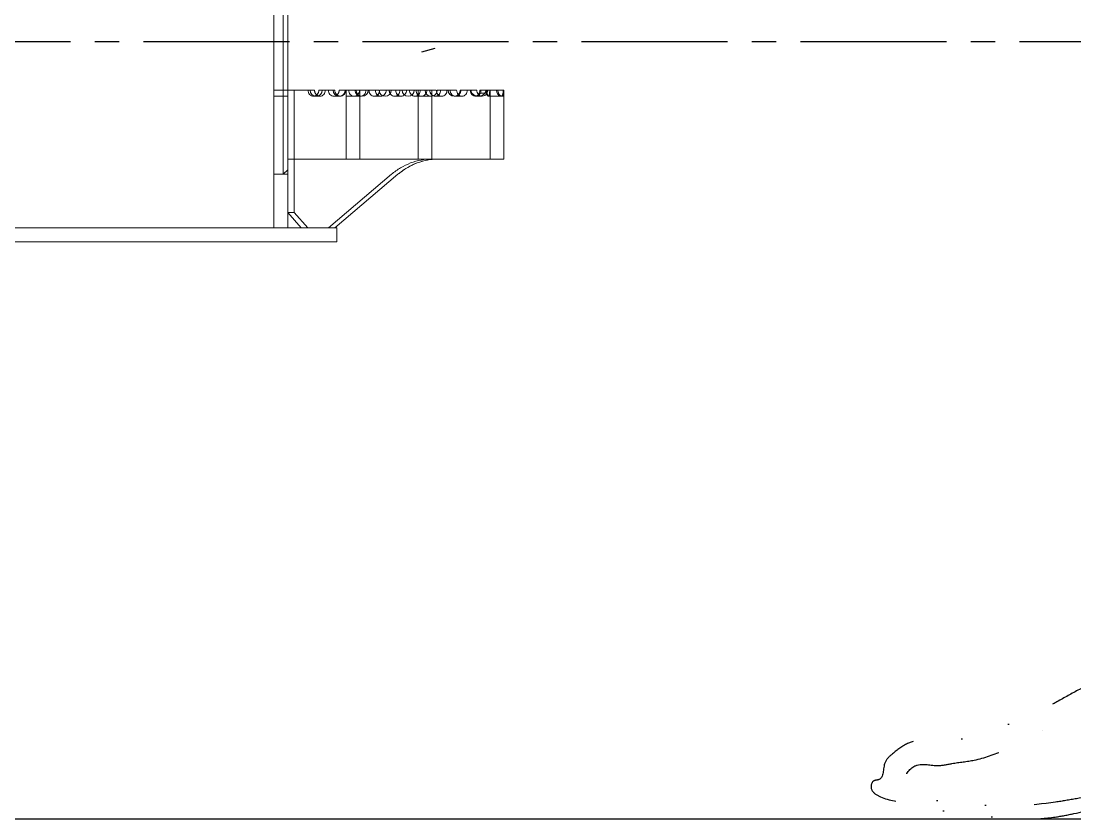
# Model space of a CAD drawing. Header units: millimetres. Extents: x -7970 to 6845, y -11075 to 1978.
# Drawn here: x 3670 to 4357, y -10860 to -10339 of the extents above; entities that cross this region are included whole.
import ezdxf

# ---------------------------------------------------------------- set-up
doc = ezdxf.new("R2010")
doc.units = ezdxf.units.MM
doc.header["$LTSCALE"] = 5
doc.linetypes.add('CENTER2', pattern=[28.575, 19.05, -3.175, 3.175, -3.175])
doc.linetypes.add('DIVIDE', pattern=[31.75, 12.7, -6.35, 0, -6.35, 0, -6.35])
doc.layers.add('Layer0016', color=7, linetype='Continuous')
doc.layers.add('Layer0021', color=7, linetype='Continuous')

# ---------------------------------------------------------------- blocks, each defined once
blk = doc.blocks.new('DC_GROUP_ＤＸＦ２５_207')
at = {"layer": 'Layer0016', "color": 7, "linetype": 'DIVIDE', "lineweight": 25}
for points, knots in [([(4389.8, -10386.31), (4387.83, -10383.1), (4383.54, -10375.32), (4376.59, -10358.74), (4370.21, -10330.57), (4361.79, -10285), (4352.74, -10220.8), (4344.62, -10154.84), (4343.52, -10099.85), (4340.6, -10064.29), (4342.36, -10034.31), (4341.21, -10004.99), (4344.13, -9975.18), (4347.24, -9948.27), (4350.17, -9921.97), (4357.65, -9895), (4367.65, -9869.24), (4381.49, -9852.66), (4392.3, -9842.61), (4403.42, -9836.71), (4415.81, -9833.26), (4427.69, -9834.86), (4435.94, -9838.2), (4440.25, -9840.23), (4442.11, -9841.2)], [0, 0, 0, 0, 11.289141, 26.624981, 53.741447, 97.659264, 165.7305, 248.216462, 296.738336, 330.702274, 355.072983, 386.691137, 418.587052, 444.745573, 468.050844, 497.806237, 528.617985, 549.891825, 562.016757, 572.653678, 587.404401, 599.769513, 607.797651, 614.067108, 614.067108, 614.067108, 614.067108]), ([(4399.15, -10756.25), (4393.64, -10759.13), (4380.76, -10765.87), (4362.34, -10774.01), (4347.08, -10782.75), (4334.22, -10789.72), (4318.02, -10796.87), (4301.67, -10802.75), (4282.4, -10808.73), (4269.06, -10808.97), (4256.04, -10808.35), (4247.05, -10810.39), (4239.32, -10816.58), (4231.18, -10823.32), (4232.94, -10834.92), (4224.79, -10834.61), (4223.26, -10841.39), (4232.78, -10847.97), (4246.25, -10848.66), (4261.79, -10853.75), (4278.91, -10855.61), (4299.82, -10858.54), (4322.47, -10860.45), (4342.08, -10859.51), (4361.27, -10855.56), (4382.59, -10851.05), (4403.88, -10851.98), (4421.36, -10846.07), (4426, -10852.17), (4426.87, -10853.65)], [0, 0, 0, 0, 18.658326, 43.601706, 60.325306, 71.395684, 87.45196, 113.393835, 123.521029, 147.848433, 152.698524, 162.69695, 174.537312, 182.113248, 193.923783, 197.454463, 202.518166, 209.377061, 228.317071, 243.257724, 257.936572, 279.89587, 306.610567, 326.064899, 338.429969, 365.542441, 389.913319, 405.925668, 411.081222, 411.081222, 411.081222, 411.081222]), ([(4489.8, -10781.77), (4491.44, -10786.2), (4494.59, -10797.05), (4495.76, -10815.21), (4494.8, -10830.31), (4489.83, -10842.13), (4476.91, -10844.83), (4465.87, -10848.16), (4451.14, -10846.11), (4439.51, -10844), (4423.73, -10839.68), (4406.36, -10837.67), (4383.91, -10843.27), (4362.76, -10845.93), (4333.11, -10851.28), (4302.93, -10852.65), (4272.72, -10847.69), (4253.76, -10847.6), (4243.26, -10835.54), (4252.74, -10821.89), (4265.81, -10826.37), (4278.49, -10823.29), (4293.58, -10822.08), (4313.26, -10814.56), (4331.1, -10805.88), (4346.78, -10795.65), (4359.77, -10787.66), (4372.97, -10780.19), (4384.22, -10773.42), (4395.68, -10767.57), (4406.67, -10761.44), (4420.03, -10757.98), (4431.4, -10755.81), (4444.42, -10754.52), (4452.57, -10755.23), (4457.35, -10756.1)], [0, 0, 0, 0, 14.178196, 33.675045, 54.188896, 59.611246, 70.248171, 89.942812, 94.81711, 114.511877, 125.453992, 143.94119, 166.108485, 194.175677, 207.970426, 256.530906, 283.315976, 300.627056, 311.395798, 323.374325, 337.932429, 347.741092, 362.49179, 383.045675, 410.378264, 421.94738, 439.169913, 456.138032, 467.450194, 478.520356, 494.787818, 504.914802, 519.75292, 529.50122, 544.083569, 544.083569, 544.083569, 544.083569])]:
    blk.add_open_spline(points, degree=3, knots=knots, dxfattribs=at)

msp = doc.modelspace()

# ---------------------------------------------------------------- linework, layer by layer
at = {"layer": 'Layer0016', "color": 7, "linetype": 'CENTER2', "lineweight": 25}
msp.add_line((6845.062, -10352.97), (-3333.705, -10352.97), dxfattribs=at)
at = {"layer": 'Layer0016', "color": 3, "linetype": 'Continuous', "lineweight": 25}
for p, q in [((3939.646, -10357.39), (3930.946, -10359.693)), ((-3318.645, -10859.97), (6845.062, -10859.97))]:
    msp.add_line(p, q, dxfattribs=at)
at = {"layer": 'Layer0021', "color": 7, "linetype": 'Continuous', "lineweight": 18}
for p, q in [((3834.617, -10474.47), (3834.617, -10126.742)), ((3840.617, -10126.742), (3840.617, -10439.47)), ((3843.617, -10474.47), (3843.617, -10122.47)), ((3843.617, -10384.47), (3834.617, -10384.47)), ((3843.617, -10388.47), (3834.617, -10388.47)), ((3843.617, -10384.47), (3858.163, -10384.47)), ((3847.852, -10464.47), (3847.852, -10384.47)), ((3861.088, -10384.47), (3858.163, -10384.47)), ((3864.617, -10388.47), (3860.382, -10388.47)), ((3866.163, -10384.47), (3863.911, -10384.47)), ((3866.163, -10384.47), (3873.163, -10384.47)), ((3874.323, -10384.47), (3873.163, -10384.47)), ((3877.852, -10388.47), (3873.617, -10388.47)), ((3881.163, -10384.47), (3877.147, -10384.47)), ((3881.163, -10384.47), (3888.163, -10384.47)), ((3881.617, -10384.47), (3881.617, -10429.47)), ((3891.088, -10388.47), (3881.617, -10388.47)), ((3888.163, -10384.47), (3896.163, -10384.47)), ((3890.617, -10384.47), (3890.617, -10388.099)), ((3890.617, -10388.099), (3890.617, -10429.47)), ((3896.163, -10384.47), (3903.163, -10384.47)), ((3904.323, -10388.47), (3900.088, -10388.47)), ((3911.163, -10384.47), (3903.617, -10384.47)), ((3911.163, -10384.47), (3918.163, -10384.47)), ((3917.558, -10388.47), (3913.323, -10388.47)), ((3926.163, -10384.47), (3918.163, -10384.47)), ((3926.163, -10384.47), (3933.163, -10384.47)), ((3937.617, -10388.47), (3926.558, -10388.47)), ((3928.617, -10384.47), (3928.617, -10429.47)), ((3933.163, -10384.47), (3940.499, -10384.47)), ((3937.617, -10384.47), (3937.617, -10388.409)), ((3937.617, -10388.409), (3937.617, -10429.47)), ((3944.029, -10388.47), (3939.794, -10388.47)), ((3941.163, -10384.47), (3948.163, -10384.47)), ((3953.735, -10384.47), (3948.163, -10384.47)), ((3957.264, -10388.47), (3953.029, -10388.47)), ((3956.163, -10384.47), (3963.163, -10384.47)), ((3966.97, -10384.47), (3963.163, -10384.47)), ((3966.182, -10388.468), (3968.106, -10388.468)), ((3970.499, -10388.47), (3966.264, -10388.47)), ((3972.891, -10384.47), (3968.916, -10384.47)), ((3973.5, -10386.577), (3969.264, -10386.577)), ((3972.891, -10384.47), (3979.825, -10384.47)), ((3974.44, -10388.47), (3984.617, -10388.47)), ((3975.617, -10429.47), (3975.617, -10384.47)), ((3984.181, -10384.47), (3979.825, -10384.47)), ((3984.181, -10384.47), (3984.617, -10384.47)), ((3984.617, -10429.47), (3984.617, -10384.47)), ((3843.617, -10429.47), (3984.617, -10429.47)), ((3937.618, -10429.47), (3937.735, -10429.47)), ((3937.618, -10429.48), (3937.735, -10429.47)), ((3840.617, -10439.47), (3843.617, -10436.47)), ((3834.617, -10439.47), (3843.617, -10439.47)), ((3911.264, -10439.47), (3870.088, -10474.47)), ((3915.499, -10439.47), (3874.323, -10474.47)), ((3847.852, -10464.47), (3843.617, -10464.47)), ((3843.617, -10464.47), (3852.441, -10474.47)), ((3856.676, -10474.47), (3847.852, -10464.47)), ((3649.89, -10474.47), (3875.617, -10474.47)), ((3875.617, -10474.47), (3875.617, -10483.47)), ((3647.368, -10483.47), (3875.617, -10483.47))]:
    msp.add_line(p, q, dxfattribs=at)
for centre, radius, start, end in [((3862.163, -10384.47), 4, 180, 0), ((3860.379, -10385.32), 3.15, 270.049508, 285.572756), ((3877.163, -10384.47), 4, 180, 0), ((3877.853, -10385.334), 3.136, 258.717472, 269.988976), ((3892.016, -10384.47), 4.458, 180.000692, 181.18608), ((3892.163, -10384.47), 4, 180, 0), ((3907.163, -10384.47), 4, 180, 0), ((3899.163, -10384.47), 4.454, 359.109764, 359.999604), ((3922.163, -10384.47), 4, 180, 0), ((3937.163, -10384.47), 4, 180, 0), ((3939.977, -10384.964), 3.552, 227.644467, 236.734624), ((3939.873, -10385.118), 3.366, 236.777581, 246.700429), ((3944.959, -10384.47), 4.459, 180.000828, 181.301565), ((3952.163, -10384.47), 4, 180, 0), ((3953.03, -10385.334), 3.136, 258.717472, 269.988976), ((3957.555, -10384.842), 3.714, 223.044782, 228.956779), ((3952.106, -10384.47), 4.453, 359.225183, 359.999698), ((3967.199, -10384.47), 4.464, 180.000283, 180.778484), ((3967.244, -10384.469), 4.509, 180.773409, 196.403609), ((3967.163, -10384.47), 4, 180, 207.564685), ((3966.265, -10385.358), 3.111, 268.50493, 269.245265), ((3966.265, -10385.362), 3.107, 269.245272, 269.985563), ((3966.265, -10385.373), 3.097, 269.984485, 273.026465), ((3966.259, -10385.318), 3.152, 273.076722, 284.588524), ((3966.237, -10385.234), 3.239, 284.59224, 293.709786), ((3966.202, -10385.156), 3.325, 293.718663, 299.234597), ((3970.784, -10384.849), 3.705, 222.494725, 229.314957), ((3970.688, -10384.959), 3.559, 229.341817, 232.204708), ((3963.382, -10384.47), 6.263, 359.594655, 359.999948), ((3941.975, -10468.485), 39.016, 90.007486, 96.207097)]:
    msp.add_arc(centre, radius, start, end, dxfattribs=at)
for points, knots in [([(3860.382, -10388.47), (3859.92, -10388.47), (3858.968, -10388.251), (3857.797, -10387.343), (3857.029, -10386.017), (3856.852, -10384.988), (3856.852, -10384.47)], [0, 0, 0, 0, 0.2354068, 0.479624, 0.7357215, 1, 1, 1, 1]), ([(3863.911, -10384.47), (3863.911, -10384.988), (3863.735, -10386.017), (3862.966, -10387.343), (3861.795, -10388.251), (3860.843, -10388.47), (3860.382, -10388.47)], [0, 0, 0, 0, 0.2642785, 0.520376, 0.7645932, 1, 1, 1, 1]), ([(3864.617, -10388.47), (3864.156, -10388.47), (3863.204, -10388.251), (3862.033, -10387.343), (3861.264, -10386.017), (3861.088, -10384.988), (3861.088, -10384.47)], [0, 0, 0, 0, 0.2354068, 0.479624, 0.7357215, 1, 1, 1, 1]), ([(3862.469, -10387.643), (3862.033, -10387.264), (3861.324, -10386.265), (3861.088, -10385.072), (3861.088, -10384.47)], [0, 0, 0, 0, 0.4896824, 1, 1, 1, 1]), ([(3863.911, -10384.47), (3863.911, -10384.91), (3863.784, -10385.785), (3863.225, -10386.962), (3862.354, -10387.877), (3861.608, -10388.247), (3861.225, -10388.354)], [0, 0, 0, 0, 0.2615988, 0.5173078, 0.7633464, 1, 1, 1, 1]), ([(3863.449, -10388.244), (3863.361, -10388.209), (3863.01, -10388.052), (3862.687, -10387.833), (3862.469, -10387.643)], [0, 0, 0, 0, 0.2472527, 1, 1, 1, 1]), ([(3868.147, -10384.47), (3868.147, -10384.988), (3867.97, -10386.017), (3867.202, -10387.343), (3866.031, -10388.251), (3865.079, -10388.47), (3864.617, -10388.47)], [0, 0, 0, 0, 0.2642785, 0.520376, 0.7645932, 1, 1, 1, 1]), ([(3873.617, -10388.47), (3873.156, -10388.47), (3872.204, -10388.251), (3871.033, -10387.343), (3870.264, -10386.017), (3870.088, -10384.988), (3870.088, -10384.47)], [0, 0, 0, 0, 0.2354068, 0.479624, 0.7357215, 1, 1, 1, 1]), ([(3877.147, -10384.47), (3877.147, -10384.988), (3876.97, -10386.017), (3876.202, -10387.343), (3875.031, -10388.251), (3874.079, -10388.47), (3873.617, -10388.47)], [0, 0, 0, 0, 0.2642785, 0.520376, 0.7645932, 1, 1, 1, 1]), ([(3875.287, -10387.993), (3875.161, -10388.071), (3874.644, -10388.341), (3874.052, -10388.47), (3873.617, -10388.47)], [0, 0, 0, 0, 0.254634, 1, 1, 1, 1]), ([(3877.852, -10388.47), (3877.391, -10388.47), (3876.439, -10388.251), (3875.268, -10387.343), (3874.5, -10386.017), (3874.323, -10384.988), (3874.323, -10384.47)], [0, 0, 0, 0, 0.2354068, 0.479624, 0.7357215, 1, 1, 1, 1]), ([(3875.704, -10387.643), (3875.268, -10387.264), (3874.559, -10386.265), (3874.323, -10385.072), (3874.323, -10384.47)], [0, 0, 0, 0, 0.4896824, 1, 1, 1, 1]), ([(3877.147, -10384.47), (3877.147, -10385.174), (3876.825, -10386.569), (3875.858, -10387.646), (3875.287, -10387.993)], [0, 0, 0, 0, 0.5134609, 1, 1, 1, 1]), ([(3877.24, -10388.409), (3877.1, -10388.381), (3876.544, -10388.23), (3876.031, -10387.928), (3875.704, -10387.643)], [0, 0, 0, 0, 0.2469285, 1, 1, 1, 1]), ([(3881.382, -10384.47), (3881.382, -10384.988), (3881.205, -10386.017), (3880.437, -10387.343), (3879.266, -10388.251), (3878.314, -10388.47), (3877.852, -10388.47)], [0, 0, 0, 0, 0.2642785, 0.520376, 0.7645932, 1, 1, 1, 1]), ([(3886.852, -10388.47), (3886.391, -10388.47), (3885.439, -10388.251), (3884.268, -10387.343), (3883.5, -10386.017), (3883.323, -10384.988), (3883.323, -10384.47)], [0, 0, 0, 0, 0.2354068, 0.479624, 0.7357215, 1, 1, 1, 1]), ([(3890.382, -10384.47), (3890.382, -10384.988), (3890.205, -10386.017), (3889.437, -10387.343), (3888.266, -10388.251), (3887.314, -10388.47), (3886.852, -10388.47)], [0, 0, 0, 0, 0.2642785, 0.520376, 0.7645932, 1, 1, 1, 1]), ([(3891.088, -10388.47), (3890.626, -10388.47), (3889.674, -10388.251), (3888.503, -10387.343), (3887.735, -10386.017), (3887.558, -10384.988), (3887.558, -10384.47)], [0, 0, 0, 0, 0.2354068, 0.479624, 0.7357215, 1, 1, 1, 1]), ([(3888.94, -10387.643), (3888.515, -10387.274), (3887.819, -10386.306), (3887.571, -10385.149), (3887.559, -10384.562)], [0, 0, 0, 0, 0.4896713, 1, 1, 1, 1]), ([(3891.088, -10388.47), (3890.703, -10388.47), (3889.917, -10388.321), (3889.238, -10387.903), (3888.94, -10387.643)], [0, 0, 0, 0, 0.49327, 1, 1, 1, 1]), ([(3894.617, -10384.47), (3894.617, -10384.988), (3894.441, -10386.017), (3893.672, -10387.343), (3892.501, -10388.251), (3891.549, -10388.47), (3891.088, -10388.47)], [0, 0, 0, 0, 0.2642785, 0.520376, 0.7645932, 1, 1, 1, 1]), ([(3900.088, -10388.47), (3899.626, -10388.47), (3898.674, -10388.251), (3897.503, -10387.343), (3896.735, -10386.017), (3896.558, -10384.988), (3896.558, -10384.47)], [0, 0, 0, 0, 0.2354068, 0.479624, 0.7357215, 1, 1, 1, 1]), ([(3903.617, -10384.47), (3903.617, -10384.988), (3903.441, -10386.017), (3902.672, -10387.343), (3901.501, -10388.251), (3900.549, -10388.47), (3900.088, -10388.47)], [0, 0, 0, 0, 0.2642785, 0.520376, 0.7645932, 1, 1, 1, 1]), ([(3903.404, -10385.838), (3903.284, -10386.214), (3902.943, -10386.926), (3902.161, -10387.784), (3901.18, -10388.34), (3900.447, -10388.47), (3900.088, -10388.47)], [0, 0, 0, 0, 0.2628292, 0.5165539, 0.7611578, 1, 1, 1, 1]), ([(3904.323, -10388.47), (3903.862, -10388.47), (3902.909, -10388.251), (3901.739, -10387.343), (3900.97, -10386.017), (3900.794, -10384.988), (3900.794, -10384.47)], [0, 0, 0, 0, 0.2354068, 0.479624, 0.7357215, 1, 1, 1, 1]), ([(3902.175, -10387.643), (3901.739, -10387.264), (3901.03, -10386.265), (3900.794, -10385.072), (3900.794, -10384.47)], [0, 0, 0, 0, 0.4896824, 1, 1, 1, 1]), ([(3904.323, -10388.47), (3903.938, -10388.47), (3903.152, -10388.321), (3902.473, -10387.903), (3902.175, -10387.643)], [0, 0, 0, 0, 0.49327, 1, 1, 1, 1]), ([(3907.852, -10384.47), (3907.852, -10384.988), (3907.676, -10386.017), (3906.907, -10387.343), (3905.737, -10388.251), (3904.785, -10388.47), (3904.323, -10388.47)], [0, 0, 0, 0, 0.2642785, 0.520376, 0.7645932, 1, 1, 1, 1]), ([(3913.323, -10388.47), (3912.862, -10388.47), (3911.909, -10388.251), (3910.739, -10387.343), (3909.97, -10386.017), (3909.794, -10384.988), (3909.794, -10384.47)], [0, 0, 0, 0, 0.2354068, 0.479624, 0.7357215, 1, 1, 1, 1]), ([(3910.398, -10386.709), (3910.3, -10386.543), (3909.948, -10385.847), (3909.794, -10385.056), (3909.794, -10384.47)], [0, 0, 0, 0, 0.2470916, 1, 1, 1, 1]), ([(3916.852, -10384.47), (3916.852, -10384.988), (3916.676, -10386.017), (3915.907, -10387.343), (3914.737, -10388.251), (3913.785, -10388.47), (3913.323, -10388.47)], [0, 0, 0, 0, 0.2642785, 0.520376, 0.7645932, 1, 1, 1, 1]), ([(3917.558, -10388.47), (3917.097, -10388.47), (3916.145, -10388.251), (3914.974, -10387.343), (3914.205, -10386.017), (3914.029, -10384.988), (3914.029, -10384.47)], [0, 0, 0, 0, 0.2354068, 0.479624, 0.7357215, 1, 1, 1, 1]), ([(3915.41, -10387.643), (3914.974, -10387.264), (3914.265, -10386.265), (3914.029, -10385.072), (3914.029, -10384.47)], [0, 0, 0, 0, 0.4896824, 1, 1, 1, 1]), ([(3917.558, -10388.47), (3917.174, -10388.47), (3916.387, -10388.321), (3915.708, -10387.903), (3915.41, -10387.643)], [0, 0, 0, 0, 0.49327, 1, 1, 1, 1]), ([(3921.088, -10384.47), (3921.088, -10384.988), (3920.911, -10386.017), (3920.143, -10387.343), (3918.972, -10388.251), (3918.02, -10388.47), (3917.558, -10388.47)], [0, 0, 0, 0, 0.2642785, 0.520376, 0.7645932, 1, 1, 1, 1]), ([(3926.558, -10388.47), (3926.097, -10388.47), (3925.145, -10388.251), (3923.974, -10387.343), (3923.205, -10386.017), (3923.029, -10384.988), (3923.029, -10384.47)], [0, 0, 0, 0, 0.2354068, 0.479624, 0.7357215, 1, 1, 1, 1]), ([(3924.471, -10387.695), (3924.017, -10387.317), (3923.276, -10386.306), (3923.029, -10385.086), (3923.029, -10384.47)], [0, 0, 0, 0, 0.4892705, 1, 1, 1, 1]), ([(3926.558, -10388.47), (3926.186, -10388.47), (3925.427, -10388.331), (3924.764, -10387.939), (3924.471, -10387.695)], [0, 0, 0, 0, 0.4936544, 1, 1, 1, 1]), ([(3930.088, -10384.47), (3930.088, -10384.988), (3929.911, -10386.017), (3929.143, -10387.343), (3927.972, -10388.251), (3927.02, -10388.47), (3926.558, -10388.47)], [0, 0, 0, 0, 0.2642785, 0.520376, 0.7645932, 1, 1, 1, 1]), ([(3930.794, -10388.47), (3930.332, -10388.47), (3929.38, -10388.251), (3928.209, -10387.343), (3927.441, -10386.017), (3927.264, -10384.988), (3927.264, -10384.47)], [0, 0, 0, 0, 0.2354068, 0.479624, 0.7357215, 1, 1, 1, 1]), ([(3928.645, -10387.643), (3928.209, -10387.264), (3927.5, -10386.265), (3927.264, -10385.072), (3927.264, -10384.47)], [0, 0, 0, 0, 0.4896824, 1, 1, 1, 1]), ([(3930.794, -10388.47), (3930.409, -10388.47), (3929.623, -10388.321), (3928.944, -10387.903), (3928.645, -10387.643)], [0, 0, 0, 0, 0.49327, 1, 1, 1, 1]), ([(3934.323, -10384.47), (3934.323, -10384.988), (3934.146, -10386.017), (3933.378, -10387.343), (3932.207, -10388.251), (3931.255, -10388.47), (3930.794, -10388.47)], [0, 0, 0, 0, 0.2642785, 0.520376, 0.7645932, 1, 1, 1, 1]), ([(3939.794, -10388.47), (3939.332, -10388.47), (3938.38, -10388.251), (3937.209, -10387.343), (3936.441, -10386.017), (3936.264, -10384.988), (3936.264, -10384.47)], [0, 0, 0, 0, 0.2354068, 0.479624, 0.7357215, 1, 1, 1, 1]), ([(3937.584, -10387.589), (3937.166, -10387.208), (3936.49, -10386.224), (3936.264, -10385.058), (3936.264, -10384.47)], [0, 0, 0, 0, 0.4901028, 1, 1, 1, 1]), ([(3939.794, -10388.47), (3939.474, -10388.47), (3939.042, -10388.402), (3938.641, -10388.252), (3938.542, -10388.209)], [0, 0, 0, 0, 0.7473903, 1, 1, 1, 1]), ([(3943.323, -10384.47), (3943.323, -10384.988), (3943.146, -10386.017), (3942.378, -10387.343), (3941.207, -10388.251), (3940.255, -10388.47), (3939.794, -10388.47)], [0, 0, 0, 0, 0.2642785, 0.520376, 0.7645932, 1, 1, 1, 1]), ([(3944.029, -10388.47), (3943.567, -10388.47), (3942.615, -10388.251), (3941.444, -10387.343), (3940.676, -10386.017), (3940.499, -10384.988), (3940.499, -10384.47)], [0, 0, 0, 0, 0.2354068, 0.479624, 0.7357215, 1, 1, 1, 1]), ([(3941.881, -10387.643), (3941.76, -10387.539), (3941.298, -10387.08), (3940.957, -10386.503), (3940.784, -10386.043)], [0, 0, 0, 0, 0.2453131, 1, 1, 1, 1]), ([(3944.029, -10388.47), (3943.644, -10388.47), (3942.858, -10388.321), (3942.179, -10387.903), (3941.881, -10387.643)], [0, 0, 0, 0, 0.49327, 1, 1, 1, 1]), ([(3947.558, -10384.47), (3947.558, -10384.988), (3947.382, -10386.017), (3946.613, -10387.343), (3945.442, -10388.251), (3944.49, -10388.47), (3944.029, -10388.47)], [0, 0, 0, 0, 0.2642785, 0.520376, 0.7645932, 1, 1, 1, 1]), ([(3953.029, -10388.47), (3952.567, -10388.47), (3951.615, -10388.251), (3950.444, -10387.343), (3949.676, -10386.017), (3949.499, -10384.988), (3949.499, -10384.47)], [0, 0, 0, 0, 0.2354068, 0.479624, 0.7357215, 1, 1, 1, 1]), ([(3952.416, -10388.409), (3952.009, -10388.328), (3951.204, -10387.991), (3950.254, -10387.07), (3949.64, -10385.849), (3949.499, -10384.931), (3949.499, -10384.47)], [0, 0, 0, 0, 0.236138, 0.4817146, 0.7376017, 1, 1, 1, 1]), ([(3956.558, -10384.47), (3956.558, -10384.988), (3956.382, -10386.017), (3955.613, -10387.343), (3954.442, -10388.251), (3953.49, -10388.47), (3953.029, -10388.47)], [0, 0, 0, 0, 0.2642785, 0.520376, 0.7645932, 1, 1, 1, 1]), ([(3954.841, -10387.377), (3954.486, -10386.998), (3953.923, -10386.07), (3953.735, -10385.006), (3953.735, -10384.47)], [0, 0, 0, 0, 0.4916149, 1, 1, 1, 1]), ([(3957.264, -10388.47), (3956.803, -10388.47), (3955.887, -10388.259), (3955.145, -10387.703), (3954.841, -10387.377)], [0, 0, 0, 0, 0.5100416, 1, 1, 1, 1]), ([(3957.264, -10388.47), (3956.88, -10388.47), (3956.093, -10388.321), (3955.414, -10387.903), (3955.116, -10387.643)], [0, 0, 0, 0, 0.49327, 1, 1, 1, 1]), ([(3960.794, -10384.47), (3960.794, -10384.988), (3960.617, -10386.017), (3959.849, -10387.343), (3958.678, -10388.251), (3957.726, -10388.47), (3957.264, -10388.47)], [0, 0, 0, 0, 0.2642785, 0.520376, 0.7645932, 1, 1, 1, 1]), ([(3966.264, -10388.47), (3965.803, -10388.47), (3964.851, -10388.251), (3963.68, -10387.343), (3962.911, -10386.017), (3962.735, -10384.988), (3962.735, -10384.47)], [0, 0, 0, 0, 0.2354079, 0.4796234, 0.735717, 1, 1, 1, 1]), ([(3963.449, -10386.882), (3963.391, -10386.796), (3963.172, -10386.438), (3963.008, -10386.046), (3962.918, -10385.743)], [0, 0, 0, 0, 0.2472492, 1, 1, 1, 1]), ([(3966.184, -10388.469), (3965.654, -10388.455), (3964.562, -10388.135), (3963.757, -10387.344), (3963.449, -10386.882)], [0, 0, 0, 0, 0.4882319, 1, 1, 1, 1]), ([(3963.617, -10386.321), (3963.722, -10386.598), (3963.989, -10387.134), (3964.554, -10387.831), (3965.298, -10388.338), (3965.89, -10388.468), (3966.182, -10388.467)], [0, 0, 0, 0, 0.2512415, 0.5029052, 0.7528054, 1, 1, 1, 1]), ([(3963.617, -10386.321), (3964.091, -10387.034), (3965.532, -10388.134), (3967.255, -10388.468), (3968.106, -10388.468)], [0, 0, 0, 0, 0.5015418, 1, 1, 1, 1]), ([(3966.182, -10388.467), (3966.402, -10388.467), (3966.846, -10388.395), (3967.628, -10387.972), (3968.357, -10387.094), (3968.815, -10385.823), (3968.916, -10384.921), (3968.916, -10384.47)], [0, 0, 0, 0, 0.1240295, 0.2473717, 0.4940796, 0.7455567, 1, 1, 1, 1]), ([(3969.264, -10386.577), (3968.962, -10387.13), (3968.108, -10388.093), (3966.861, -10388.47), (3966.264, -10388.47)], [0, 0, 0, 0, 0.5137092, 1, 1, 1, 1]), ([(3968.052, -10387.352), (3967.705, -10386.974), (3967.154, -10386.053), (3966.97, -10385), (3966.97, -10384.47)], [0, 0, 0, 0, 0.4917826, 1, 1, 1, 1]), ([(3967.568, -10387.937), (3967.809, -10387.736), (3968.328, -10387.121), (3968.802, -10385.916), (3968.916, -10384.953), (3968.916, -10384.47)], [0, 0, 0, 0, 0.2462135, 0.6204991, 1, 1, 1, 1]), ([(3969.264, -10386.577), (3969.179, -10386.733), (3968.808, -10387.319), (3968.275, -10387.806), (3967.826, -10388.057)], [0, 0, 0, 0, 0.2572334, 1, 1, 1, 1]), ([(3970.499, -10388.47), (3970.038, -10388.47), (3969.11, -10388.257), (3968.362, -10387.689), (3968.052, -10387.352)], [0, 0, 0, 0, 0.5037088, 1, 1, 1, 1]), ([(3968.106, -10388.468), (3968.68, -10388.468), (3969.829, -10388.309), (3971.395, -10387.545), (3972.583, -10386.229), (3972.891, -10385.055), (3972.891, -10384.47)], [0, 0, 0, 0, 0.2502146, 0.4968712, 0.7448688, 1, 1, 1, 1]), ([(3970.499, -10388.47), (3970.147, -10388.47), (3969.428, -10388.346), (3968.792, -10387.992), (3968.507, -10387.771)], [0, 0, 0, 0, 0.4942373, 1, 1, 1, 1]), ([(3969.645, -10384.47), (3969.645, -10384.654), (3969.614, -10385.369), (3969.461, -10386.083), (3969.264, -10386.577)], [0, 0, 0, 0, 0.257638, 1, 1, 1, 1]), ([(3973.5, -10386.577), (3973.197, -10387.13), (3972.343, -10388.093), (3971.096, -10388.47), (3970.499, -10388.47)], [0, 0, 0, 0, 0.5137092, 1, 1, 1, 1]), ([(3972.879, -10384.47), (3972.879, -10384.921), (3972.951, -10385.803), (3973.207, -10386.858), (3973.522, -10387.6), (3973.793, -10388.044), (3974.085, -10388.36), (3974.331, -10388.47), (3974.44, -10388.47)], [0, 0, 0, 0, 0.299156, 0.5849939, 0.7161323, 0.8326265, 0.9278828, 1, 1, 1, 1]), ([(3974.771, -10388.47), (3974.676, -10388.47), (3974.455, -10388.351), (3974.205, -10388.038), (3973.964, -10387.597), (3973.681, -10386.854), (3973.448, -10385.8), (3973.383, -10384.92), (3973.383, -10384.47)], [0, 0, 0, 0, 0.0648465, 0.1563951, 0.2719283, 0.4039047, 0.6944418, 1, 1, 1, 1]), ([(3974.072, -10387.788), (3973.952, -10387.563), (3973.751, -10387.06), (3973.468, -10385.957), (3973.383, -10385.07), (3973.383, -10384.47)], [0, 0, 0, 0, 0.2241226, 0.4728229, 1, 1, 1, 1]), ([(3974.167, -10384.47), (3974.167, -10384.847), (3974.047, -10385.596), (3973.71, -10386.275), (3973.5, -10386.577)], [0, 0, 0, 0, 0.5059803, 1, 1, 1, 1]), ([(3974.609, -10388.427), (3974.501, -10388.373), (3974.294, -10388.169), (3974.147, -10387.93), (3974.072, -10387.788)], [0, 0, 0, 0, 0.4297799, 1, 1, 1, 1]), ([(3974.44, -10388.47), (3974.538, -10388.47), (3974.759, -10388.367), (3974.961, -10388.034), (3975.111, -10387.591), (3975.216, -10387.053), (3975.289, -10386.452), (3975.352, -10385.585), (3975.368, -10384.919), (3975.368, -10384.47)], [0, 0, 0, 0, 0.068351, 0.1547973, 0.2649846, 0.3940548, 0.5360614, 0.6866043, 1, 1, 1, 1]), ([(3974.771, -10388.47), (3974.73, -10388.47), (3974.674, -10388.457), (3974.622, -10388.434), (3974.609, -10388.427)], [0, 0, 0, 0, 0.7304756, 1, 1, 1, 1]), ([(3975.508, -10384.47), (3975.508, -10384.919), (3975.497, -10385.584), (3975.453, -10386.451), (3975.401, -10387.051), (3975.322, -10387.587), (3975.222, -10387.978), (3975.107, -10388.226), (3974.993, -10388.392), (3974.856, -10388.47), (3974.771, -10388.47)], [0, 0, 0, 0, 0.3191588, 0.4722782, 0.6163909, 0.7466922, 0.8564442, 0.901586, 0.9397077, 1, 1, 1, 1]), ([(3975.051, -10388.302), (3975.032, -10388.328), (3974.961, -10388.412), (3974.85, -10388.47), (3974.771, -10388.47)], [0, 0, 0, 0, 0.2862669, 1, 1, 1, 1]), ([(3975.267, -10387.788), (3975.253, -10387.84), (3975.202, -10388.018), (3975.13, -10388.196), (3975.051, -10388.302)], [0, 0, 0, 0, 0.2871107, 1, 1, 1, 1]), ([(3975.508, -10384.47), (3975.508, -10385.067), (3975.492, -10385.94), (3975.405, -10387.047), (3975.327, -10387.557), (3975.267, -10387.788)], [0, 0, 0, 0, 0.5375993, 0.784881, 1, 1, 1, 1]), ([(3979.825, -10384.47), (3979.825, -10384.731), (3979.867, -10385.25), (3980.075, -10386.116), (3980.486, -10387.004), (3981.23, -10387.959), (3982.042, -10388.47), (3982.557, -10388.47)], [0, 0, 0, 0, 0.1499896, 0.2978961, 0.5104898, 0.7040409, 1, 1, 1, 1]), ([(3983.137, -10388.47), (3982.851, -10388.47), (3982.391, -10388.247), (3981.891, -10387.789), (3981.352, -10387.095), (3980.85, -10385.983), (3980.707, -10384.985), (3980.707, -10384.47)], [0, 0, 0, 0, 0.1707099, 0.2814476, 0.4073324, 0.6920323, 1, 1, 1, 1]), ([(3982.424, -10388.226), (3982.181, -10388.069), (3981.714, -10387.618), (3980.959, -10386.407), (3980.707, -10385.253), (3980.707, -10384.47)], [0, 0, 0, 0, 0.204035, 0.4485446, 1, 1, 1, 1]), ([(3983.137, -10388.47), (3983.08, -10388.47), (3982.827, -10388.445), (3982.589, -10388.333), (3982.424, -10388.226)], [0, 0, 0, 0, 0.2235479, 1, 1, 1, 1]), ([(3982.557, -10388.47), (3982.695, -10388.47), (3982.977, -10388.419), (3983.347, -10388.172), (3983.634, -10387.782), (3983.941, -10387.061), (3984.136, -10385.933), (3984.181, -10384.981), (3984.181, -10384.47)], [0, 0, 0, 0, 0.0881063, 0.1770848, 0.2766236, 0.3924747, 0.6742357, 1, 1, 1, 1]), ([(3984.425, -10384.47), (3984.425, -10384.98), (3984.396, -10385.927), (3984.263, -10387.05), (3984.028, -10387.774), (3983.804, -10388.163), (3983.499, -10388.417), (3983.254, -10388.47), (3983.137, -10388.47)], [0, 0, 0, 0, 0.3383934, 0.6283825, 0.7446243, 0.8407772, 0.9221151, 1, 1, 1, 1]), ([(3911.264, -10439.47), (3913.129, -10437.885), (3917.091, -10435.038), (3923.623, -10431.87), (3930.524, -10429.924), (3935.262, -10429.477), (3937.618, -10429.47)], [0, 0, 0, 0, 0.2554335, 0.5064177, 0.7540934, 1, 1, 1, 1]), ([(3941.97, -10429.47), (3939.605, -10429.47), (3934.846, -10429.906), (3927.913, -10431.847), (3921.351, -10435.021), (3917.372, -10437.878), (3915.499, -10439.47)], [0, 0, 0, 0, 0.2459077, 0.4935774, 0.7445562, 1, 1, 1, 1]), ([(3937.757, -10429.698), (3933.734, -10430.136), (3925.683, -10432.315), (3918.66, -10436.783), (3915.499, -10439.47)], [0, 0, 0, 0, 0.4937842, 1, 1, 1, 1])]:
    msp.add_open_spline(points, degree=3, knots=knots, dxfattribs=at)
for points in [[(3864.617, -10388.47), (3864.221, -10388.47), (3863.818, -10388.391), (3863.449, -10388.244)], [(3903.617, -10384.539), (3903.61, -10384.977), (3903.538, -10385.42), (3903.404, -10385.838)], [(3940.784, -10386.043), (3940.608, -10385.576), (3940.512, -10385.071), (3940.501, -10384.571)], [(3966.182, -10388.467), (3966.437, -10388.467), (3966.696, -10388.418), (3966.932, -10388.323)], [(3966.932, -10388.323), (3967.162, -10388.231), (3967.377, -10388.096), (3967.568, -10387.937)]]:
    msp.add_open_spline(points, degree=3, dxfattribs=at)

# ---------------------------------------------------------------- block references
at = {"layer": 'Layer0016', "linetype": 'Continuous'}
msp.add_blockref('DC_GROUP_ＤＸＦ２５_207', (0, 0), dxfattribs=at)

doc.saveas('drawing.dxf')
